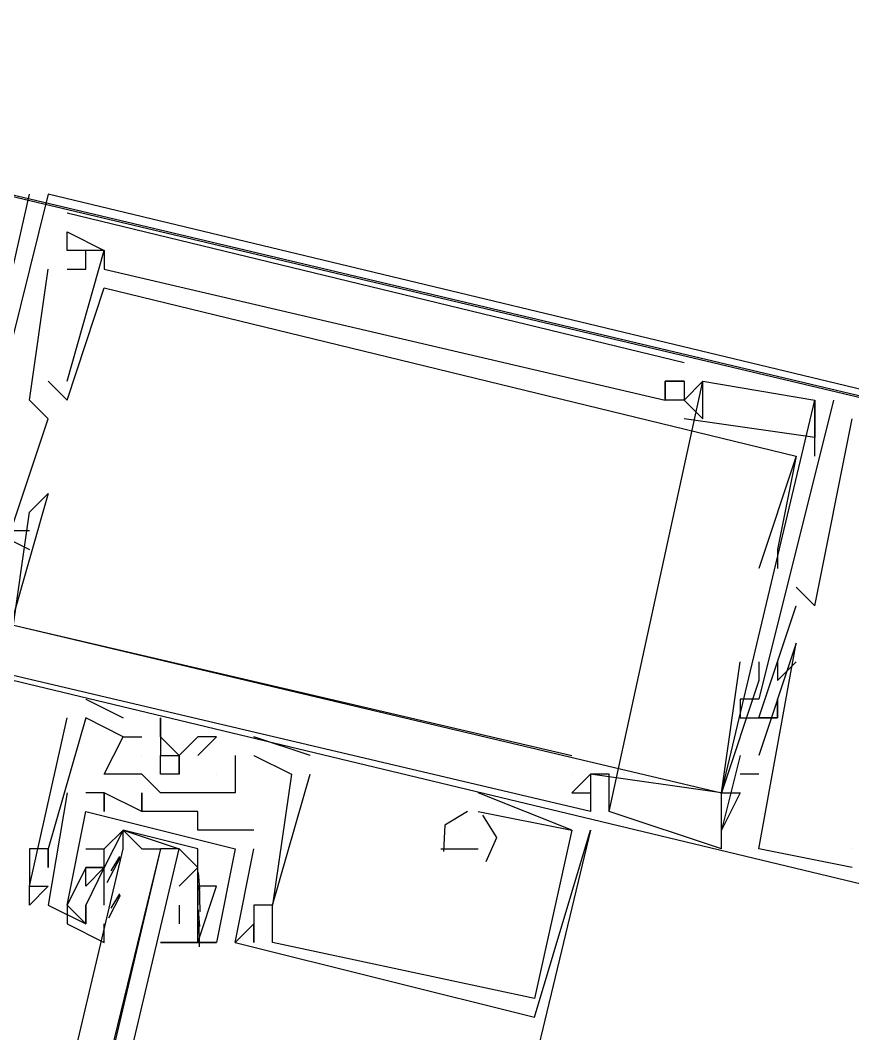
# Model space of a CAD drawing. Header units: feet. Extents: x -84 to 198, y -22 to 181.
# Drawn here: x 106.553 to 107.147, y 40.353 to 41.075 of the extents above; entities that cross this region are included whole.
import ezdxf

# ---------------------------------------------------------------- set-up
doc = ezdxf.new("R2010")
doc.units = ezdxf.units.FT
doc.layers.add('A-LINEA', color=7, linetype='CONTINUOUS')

msp = doc.modelspace()

# ---------------------------------------------------------------- linework, layer by layer
at = {"layer": 'A-LINEA'}
for p, q in [((97.7733, 43.0311), (110.3067, 40.0578)), ((97.7733, 43.0311), (114.3067, 39.1111)), ((106.4933, 40.6578), (106.56, 40.9511)), ((106.5733, 40.9511), (106.5733, 40.9511)), ((106.5733, 40.9511), (106.5733, 40.9511)), ((106.5733, 40.9511), (106.5733, 40.9511)), ((106.5867, 40.9378), (107.0267, 40.8311)), ((106.5867, 40.9378), (106.5867, 40.9378)), ((106.5867, 40.9378), (107.0267, 40.8311)), ((106.5867, 40.9378), (106.5867, 40.9378)), ((106.5867, 40.9378), (107.0267, 40.8311)), ((106.5867, 40.9378), (106.5867, 40.9378)), ((106.5867, 40.9244), (106.5867, 40.9244)), ((106.5867, 40.9244), (106.5867, 40.9244)), ((106.5867, 40.9244), (106.5867, 40.9244)), ((106.5867, 40.9244), (106.5867, 40.9244)), ((106.5867, 40.9244), (106.5867, 40.9244)), ((106.5867, 40.9244), (106.5867, 40.9244)), ((106.5867, 40.9111), (106.5867, 40.9111)), ((106.5867, 40.9111), (106.5867, 40.9111)), ((106.5867, 40.9111), (106.5867, 40.9111)), ((106.5867, 40.9111), (106.5867, 40.9111)), ((106.5867, 40.9111), (106.5867, 40.9111)), ((106.5867, 40.9111), (106.5867, 40.9111)), ((106.6, 40.9111), (106.6, 40.9111)), ((106.6, 40.9111), (106.6, 40.9111)), ((106.6, 40.9111), (106.6, 40.9111)), ((106.6133, 40.9111), (106.6133, 40.9111)), ((106.6133, 40.9111), (106.6133, 40.9111)), ((106.6133, 40.9111), (106.6133, 40.9111)), ((106.6133, 40.9111), (106.6133, 40.9111)), ((106.6133, 40.9111), (106.6133, 40.9111)), ((106.6133, 40.9111), (106.6133, 40.9111)), ((106.5733, 40.8978), (106.5733, 40.8978)), ((106.5733, 40.8978), (106.5733, 40.8978)), ((106.5733, 40.8978), (106.5733, 40.8978)), ((106.5867, 40.8978), (106.5867, 40.8978)), ((106.5867, 40.8978), (106.5867, 40.8978)), ((106.5867, 40.8978), (106.5867, 40.8978)), ((106.6, 40.8978), (106.6, 40.8978)), ((106.6, 40.8978), (106.6, 40.8978)), ((106.6, 40.8978), (106.6, 40.8978)), ((106.6133, 40.8978), (106.6133, 40.8978)), ((106.6133, 40.8978), (106.6133, 40.8978)), ((106.6133, 40.8978), (106.6133, 40.8978)), ((106.6133, 40.8844), (106.6133, 40.8844)), ((106.6133, 40.8844), (106.6133, 40.8844)), ((106.6133, 40.8844), (106.6133, 40.8844)), ((107.0267, 40.8311), (107.0267, 40.8311)), ((107.0267, 40.8311), (107.0267, 40.8311)), ((107.0267, 40.8311), (107.0267, 40.8311)), ((106.5733, 40.8178), (106.5733, 40.8178)), ((106.5733, 40.8178), (106.5733, 40.8178)), ((106.5733, 40.8178), (106.5733, 40.8178)), ((106.5867, 40.8178), (106.5867, 40.8178)), ((106.5867, 40.8178), (106.5867, 40.8178)), ((106.5867, 40.8178), (106.5867, 40.8178)), ((106.9733, 40.5111), (107.04, 40.8178)), ((106.9733, 40.5111), (107.04, 40.8178)), ((106.9733, 40.5111), (107.04, 40.8178)), ((107.0133, 40.8178), (107.0133, 40.8178)), ((107.0133, 40.8178), (107.0133, 40.8178)), ((107.0133, 40.8178), (107.0133, 40.8178)), ((107.0267, 40.8178), (107.0267, 40.8178)), ((107.0267, 40.8178), (107.0267, 40.8178)), ((107.0267, 40.8178), (107.0267, 40.8178)), ((107.0267, 40.8178), (107.0267, 40.8178)), ((107.0267, 40.8178), (107.0267, 40.8178)), ((107.0267, 40.8178), (107.0267, 40.8178)), ((107.04, 40.8178), (107.04, 40.8178)), ((107.04, 40.8178), (107.04, 40.8178)), ((107.04, 40.8178), (107.04, 40.8178)), ((107.04, 40.8178), (107.04, 40.8178)), ((107.04, 40.8178), (107.04, 40.8178)), ((107.04, 40.8178), (107.04, 40.8178)), ((106.56, 40.8044), (106.56, 40.8044)), ((106.56, 40.8044), (106.56, 40.8044)), ((106.56, 40.8044), (106.56, 40.8044)), ((106.5867, 40.8044), (106.5867, 40.8044)), ((106.5867, 40.8044), (106.5867, 40.8044)), ((106.5867, 40.8044), (106.5867, 40.8044)), ((107.0133, 40.8044), (107.0133, 40.8044)), ((107.0133, 40.8044), (107.0133, 40.8044)), ((107.0133, 40.8044), (107.0133, 40.8044)), ((107.0133, 40.8044), (107.0133, 40.8044)), ((107.0133, 40.8044), (107.0133, 40.8044)), ((107.0133, 40.8044), (107.0133, 40.8044)), ((107.0267, 40.8044), (107.0267, 40.8044)), ((107.0267, 40.8044), (107.0267, 40.8044)), ((107.0267, 40.8044), (107.0267, 40.8044)), ((107.0267, 40.8044), (107.0267, 40.8044)), ((107.0267, 40.8044), (107.0267, 40.8044)), ((107.0267, 40.8044), (107.0267, 40.8044)), ((107.12, 40.7644), (107.12, 40.8044)), ((107.12, 40.8044), (107.12, 40.8044)), ((107.12, 40.8044), (107.12, 40.8044)), ((107.12, 40.7644), (107.12, 40.8044)), ((107.12, 40.8044), (107.12, 40.8044)), ((107.12, 40.8044), (107.12, 40.8044)), ((107.12, 40.7644), (107.12, 40.8044)), ((107.12, 40.8044), (107.12, 40.8044)), ((107.12, 40.8044), (107.12, 40.8044)), ((107.1333, 40.8044), (107.1333, 40.8044)), ((107.1333, 40.8044), (107.1333, 40.8044)), ((107.1333, 40.8044), (107.1333, 40.8044)), ((106.5733, 40.7911), (106.5733, 40.7911)), ((106.5733, 40.7911), (106.5733, 40.7911)), ((106.5733, 40.7911), (106.5733, 40.7911)), ((107.0267, 40.7911), (107.0267, 40.7911)), ((107.0267, 40.7911), (107.0267, 40.7911)), ((107.0267, 40.7911), (107.0267, 40.7911)), ((107.04, 40.7911), (107.04, 40.7911)), ((107.04, 40.7911), (107.04, 40.7911)), ((107.04, 40.7911), (107.04, 40.7911)), ((107.1467, 40.7911), (107.1467, 40.7911)), ((107.1467, 40.7911), (107.1467, 40.7911)), ((107.1467, 40.7911), (107.1467, 40.7911)), ((107.12, 40.7778), (107.12, 40.7778)), ((107.12, 40.7778), (107.12, 40.7778)), ((107.12, 40.7778), (107.12, 40.7778)), ((107.1067, 40.7644), (107.1067, 40.7644)), ((107.1067, 40.7644), (107.1067, 40.7644)), ((107.1067, 40.7644), (107.1067, 40.7644)), ((107.1067, 40.7644), (107.1067, 40.7644)), ((107.1067, 40.7644), (107.1067, 40.7644)), ((107.1067, 40.7644), (107.1067, 40.7644)), ((107.12, 40.7644), (107.12, 40.7644)), ((107.12, 40.7644), (107.12, 40.7644)), ((107.12, 40.7644), (107.12, 40.7644)), ((106.5733, 40.7378), (106.5733, 40.7378)), ((106.5733, 40.7378), (106.5733, 40.7378)), ((106.5733, 40.7378), (106.5733, 40.7378)), ((106.56, 40.7244), (106.56, 40.7244)), ((106.56, 40.7244), (106.56, 40.7244)), ((106.56, 40.7244), (106.56, 40.7244)), ((106.56, 40.7111), (106.56, 40.7111)), ((106.56, 40.7111), (106.56, 40.7111)), ((106.56, 40.7111), (106.56, 40.7111)), ((106.56, 40.6978), (106.56, 40.6978)), ((106.56, 40.6978), (106.56, 40.6978)), ((106.56, 40.6978), (106.56, 40.6978)), ((107.0933, 40.6978), (107.0933, 40.6978)), ((107.0933, 40.6978), (107.0933, 40.6978)), ((107.0933, 40.6978), (107.0933, 40.6978)), ((107.08, 40.6844), (107.08, 40.6844)), ((107.08, 40.6844), (107.08, 40.6844)), ((107.08, 40.6844), (107.08, 40.6844)), ((107.0933, 40.6844), (107.0933, 40.6844)), ((107.0933, 40.6844), (107.0933, 40.6844)), ((107.0933, 40.6844), (107.0933, 40.6844)), ((107.1067, 40.6711), (107.1067, 40.6711)), ((107.1067, 40.6711), (107.1067, 40.6711)), ((107.1067, 40.6711), (107.1067, 40.6711)), ((107.0933, 40.6178), (107.1067, 40.6578)), ((107.0933, 40.6178), (107.1067, 40.6578)), ((107.0933, 40.6178), (107.1067, 40.6578)), ((107.1067, 40.6578), (107.1067, 40.6578)), ((107.1067, 40.6578), (107.1067, 40.6578)), ((107.1067, 40.6578), (107.1067, 40.6578)), ((107.12, 40.6578), (107.12, 40.6578)), ((107.12, 40.6578), (107.12, 40.6578)), ((107.12, 40.6578), (107.12, 40.6578)), ((107.1067, 40.6311), (107.1067, 40.6311)), ((107.1067, 40.6311), (107.1067, 40.6311)), ((107.1067, 40.6311), (107.1067, 40.6311)), ((107.0667, 40.6178), (107.0667, 40.6178)), ((107.0667, 40.6178), (107.0667, 40.6178)), ((107.0667, 40.6178), (107.0667, 40.6178)), ((107.08, 40.6178), (107.08, 40.6178)), ((107.08, 40.6178), (107.08, 40.6178)), ((107.08, 40.6178), (107.08, 40.6178)), ((107.0933, 40.6178), (107.0933, 40.6178)), ((107.0933, 40.6178), (107.0933, 40.6178)), ((107.0933, 40.6178), (107.0933, 40.6178)), ((107.0933, 40.6178), (107.0933, 40.6178)), ((107.0933, 40.6178), (107.0933, 40.6178)), ((107.0933, 40.6178), (107.0933, 40.6178)), ((107.1067, 40.6178), (107.1067, 40.6178)), ((107.1067, 40.6178), (107.1067, 40.6178)), ((107.1067, 40.6178), (107.1067, 40.6178)), ((107.08, 40.6044), (107.08, 40.6044)), ((107.08, 40.6044), (107.08, 40.6044)), ((107.08, 40.6044), (107.08, 40.6044)), ((107.0933, 40.6044), (107.0933, 40.6044)), ((107.0933, 40.6044), (107.0933, 40.6044)), ((107.0933, 40.6044), (107.0933, 40.6044)), ((106.6, 40.5911), (106.6, 40.5911)), ((106.6, 40.5911), (106.6, 40.5911)), ((106.6, 40.5911), (106.6, 40.5911)), ((107.0667, 40.5911), (107.0667, 40.5911)), ((107.0667, 40.5911), (107.0667, 40.5911)), ((107.0667, 40.5911), (107.0667, 40.5911)), ((107.08, 40.5911), (107.08, 40.5911)), ((107.08, 40.5911), (107.08, 40.5911)), ((107.08, 40.5911), (107.08, 40.5911)), ((107.0933, 40.5911), (107.0933, 40.5911)), ((107.0933, 40.5911), (107.0933, 40.5911)), ((107.0933, 40.5911), (107.0933, 40.5911)), ((106.5867, 40.5778), (106.5867, 40.5778)), ((106.5867, 40.5778), (106.5867, 40.5778)), ((106.5867, 40.5778), (106.5867, 40.5778)), ((106.6, 40.5778), (106.6, 40.5778)), ((106.6, 40.5778), (106.6, 40.5778)), ((106.6, 40.5778), (106.6, 40.5778)), ((106.6267, 40.5778), (106.6267, 40.5778)), ((106.6267, 40.5778), (106.6267, 40.5778)), ((106.6267, 40.5778), (106.6267, 40.5778)), ((106.6533, 40.5778), (106.6533, 40.5778)), ((106.6533, 40.5778), (106.6533, 40.5778)), ((106.6533, 40.5778), (106.6533, 40.5778)), ((107.0667, 40.5778), (107.0667, 40.5778)), ((107.0667, 40.5778), (107.0667, 40.5778)), ((107.0667, 40.5778), (107.0667, 40.5778)), ((107.08, 40.5778), (107.08, 40.5778)), ((107.08, 40.5778), (107.08, 40.5778)), ((107.08, 40.5778), (107.08, 40.5778)), ((107.08, 40.5778), (107.08, 40.5778)), ((107.08, 40.5778), (107.08, 40.5778)), ((107.08, 40.5778), (107.08, 40.5778)), ((107.0933, 40.5778), (107.0933, 40.5778)), ((107.0933, 40.5778), (107.0933, 40.5778)), ((107.0933, 40.5778), (107.0933, 40.5778)), ((107.0933, 40.5778), (107.0933, 40.5778)), ((107.0933, 40.5778), (107.0933, 40.5778)), ((107.0933, 40.5778), (107.0933, 40.5778)), ((106.6267, 40.5644), (106.64, 40.5644)), ((106.6267, 40.5644), (106.6267, 40.5644)), ((106.6267, 40.5644), (106.6267, 40.5644)), ((106.6267, 40.5644), (106.64, 40.5644)), ((106.6267, 40.5644), (106.6267, 40.5644)), ((106.6267, 40.5644), (106.6267, 40.5644)), ((106.6267, 40.5644), (106.64, 40.5644)), ((106.6267, 40.5644), (106.6267, 40.5644)), ((106.6267, 40.5644), (106.6267, 40.5644)), ((106.64, 40.5644), (106.64, 40.5644)), ((106.64, 40.5644), (106.64, 40.5644)), ((106.64, 40.5644), (106.64, 40.5644)), ((106.6533, 40.5644), (106.6533, 40.5644)), ((106.6533, 40.5644), (106.6533, 40.5644)), ((106.6533, 40.5644), (106.6533, 40.5644)), ((106.68, 40.5644), (106.68, 40.5644)), ((106.68, 40.5644), (106.68, 40.5644)), ((106.68, 40.5644), (106.68, 40.5644)), ((106.6933, 40.5644), (106.6933, 40.5644)), ((106.6933, 40.5644), (106.6933, 40.5644)), ((106.6933, 40.5644), (106.6933, 40.5644)), ((106.76, 40.5511), (106.72, 40.5644)), ((106.72, 40.5644), (106.72, 40.5644)), ((106.76, 40.5511), (106.72, 40.5644)), ((106.72, 40.5644), (106.72, 40.5644)), ((106.76, 40.5511), (106.72, 40.5644)), ((106.72, 40.5644), (106.72, 40.5644)), ((106.64, 40.5511), (106.64, 40.5511)), ((106.64, 40.5511), (106.64, 40.5511)), ((106.64, 40.5511), (106.64, 40.5511)), ((106.6533, 40.5511), (106.6533, 40.5511)), ((106.6533, 40.5511), (106.6533, 40.5511)), ((106.6533, 40.5511), (106.6533, 40.5511)), ((106.6667, 40.5511), (106.6667, 40.5511)), ((106.6667, 40.5511), (106.6667, 40.5511)), ((106.6667, 40.5511), (106.6667, 40.5511)), ((106.68, 40.5511), (106.68, 40.5511)), ((106.68, 40.5511), (106.68, 40.5511)), ((106.68, 40.5511), (106.68, 40.5511)), ((106.7067, 40.5511), (106.7067, 40.5511)), ((106.7067, 40.5511), (106.7067, 40.5511)), ((106.7067, 40.5511), (106.7067, 40.5511)), ((106.7067, 40.5511), (106.7067, 40.5511)), ((106.7067, 40.5511), (106.7067, 40.5511)), ((106.7067, 40.5511), (106.7067, 40.5511)), ((106.72, 40.5511), (106.72, 40.5511)), ((106.72, 40.5511), (106.72, 40.5511)), ((106.72, 40.5511), (106.72, 40.5511)), ((106.76, 40.5511), (106.76, 40.5511)), ((106.76, 40.5511), (106.76, 40.5511)), ((106.76, 40.5511), (106.76, 40.5511)), ((106.9467, 40.5511), (106.9467, 40.5511)), ((106.9467, 40.5511), (106.9467, 40.5511)), ((106.9467, 40.5511), (106.9467, 40.5511)), ((107.0667, 40.5511), (107.0533, 40.4978)), ((107.0667, 40.5511), (107.0533, 40.4978)), ((107.0667, 40.5511), (107.0533, 40.4978)), ((107.0667, 40.5511), (107.0667, 40.5511)), ((107.0667, 40.5511), (107.0667, 40.5511)), ((107.0667, 40.5511), (107.0667, 40.5511)), ((107.08, 40.5511), (107.08, 40.5511)), ((107.08, 40.5511), (107.08, 40.5511)), ((107.08, 40.5511), (107.08, 40.5511)), ((106.6133, 40.5378), (106.6133, 40.5378)), ((106.6133, 40.5378), (106.6133, 40.5378)), ((106.6133, 40.5378), (106.6133, 40.5378)), ((106.64, 40.5378), (106.64, 40.5378)), ((106.64, 40.5378), (106.64, 40.5378)), ((106.64, 40.5378), (106.64, 40.5378)), ((106.6667, 40.5378), (106.6667, 40.5378)), ((106.6667, 40.5378), (106.6667, 40.5378)), ((106.6667, 40.5378), (106.6667, 40.5378)), ((106.6933, 40.5378), (106.6933, 40.5378)), ((106.6933, 40.5378), (106.6933, 40.5378)), ((106.6933, 40.5378), (106.6933, 40.5378)), ((106.7067, 40.5378), (106.7067, 40.5378)), ((106.7067, 40.5378), (106.7067, 40.5378)), ((106.7067, 40.5378), (106.7067, 40.5378)), ((106.7467, 40.5378), (106.7467, 40.5378)), ((106.7467, 40.5378), (106.7467, 40.5378)), ((106.7467, 40.5378), (106.7467, 40.5378)), ((106.7467, 40.5378), (106.7467, 40.5378)), ((106.7467, 40.5378), (106.7467, 40.5378)), ((106.7467, 40.5378), (106.7467, 40.5378)), ((106.76, 40.5378), (106.76, 40.5378)), ((106.76, 40.5378), (106.76, 40.5378)), ((106.76, 40.5378), (106.76, 40.5378)), ((106.9467, 40.5378), (106.9467, 40.5378)), ((106.9467, 40.5378), (106.9467, 40.5378)), ((106.9467, 40.5378), (106.9467, 40.5378)), ((106.96, 40.5378), (106.96, 40.5378)), ((106.96, 40.5378), (106.96, 40.5378)), ((106.96, 40.5378), (106.96, 40.5378)), ((106.96, 40.5378), (106.96, 40.5378)), ((106.96, 40.5378), (106.96, 40.5378)), ((106.96, 40.5378), (106.96, 40.5378)), ((106.96, 40.5378), (106.96, 40.5378)), ((106.96, 40.5378), (106.96, 40.5378)), ((106.96, 40.5378), (106.96, 40.5378)), ((106.9733, 40.5378), (106.9733, 40.5378)), ((106.9733, 40.5378), (106.9733, 40.5378)), ((106.9733, 40.5378), (106.9733, 40.5378)), ((107.08, 40.5378), (107.0667, 40.5378)), ((107.0667, 40.5378), (107.0667, 40.5378)), ((107.08, 40.5378), (107.0667, 40.5378)), ((107.0667, 40.5378), (107.0667, 40.5378)), ((107.08, 40.5378), (107.0667, 40.5378)), ((107.0667, 40.5378), (107.0667, 40.5378)), ((107.08, 40.5378), (107.08, 40.5378)), ((107.08, 40.5378), (107.08, 40.5378)), ((107.08, 40.5378), (107.08, 40.5378)), ((106.5867, 40.5244), (106.5867, 40.5244)), ((106.5867, 40.5244), (106.5867, 40.5244)), ((106.6, 40.5244), (106.6, 40.5244)), ((106.6, 40.5244), (106.6, 40.5244)), ((106.6133, 40.5244), (106.6133, 40.5244)), ((106.6133, 40.5244), (106.6133, 40.5244)), ((106.6133, 40.5244), (106.6133, 40.5244)), ((106.6133, 40.5244), (106.6133, 40.5244)), ((106.64, 40.5244), (106.64, 40.5244)), ((106.64, 40.5244), (106.64, 40.5244)), ((106.6533, 40.5244), (106.6533, 40.5244)), ((106.6533, 40.5244), (106.6533, 40.5244)), ((106.6533, 40.5244), (106.6533, 40.5244)), ((106.6667, 40.5244), (106.6667, 40.5244)), ((106.6667, 40.5244), (106.6667, 40.5244)), ((106.6667, 40.5244), (106.6667, 40.5244)), ((106.68, 40.5244), (106.68, 40.5244)), ((106.68, 40.5244), (106.68, 40.5244)), ((106.68, 40.5244), (106.68, 40.5244)), ((106.6933, 40.5244), (106.6933, 40.5244)), ((106.6933, 40.5244), (106.6933, 40.5244)), ((106.6933, 40.5244), (106.6933, 40.5244)), ((106.7067, 40.5244), (106.7067, 40.5244)), ((106.7067, 40.5244), (106.7067, 40.5244)), ((106.7067, 40.5244), (106.7067, 40.5244)), ((106.9467, 40.4978), (106.88, 40.5244)), ((106.88, 40.5244), (106.88, 40.5244)), ((106.9467, 40.4978), (106.88, 40.5244)), ((106.88, 40.5244), (106.88, 40.5244)), ((106.9467, 40.4978), (106.88, 40.5244)), ((106.88, 40.5244), (106.88, 40.5244)), ((106.9467, 40.5244), (106.9467, 40.5244)), ((106.9467, 40.5244), (106.9467, 40.5244)), ((106.9467, 40.5244), (106.9467, 40.5244)), ((106.96, 40.5244), (106.96, 40.5244)), ((106.96, 40.5244), (106.96, 40.5244)), ((106.96, 40.5244), (106.96, 40.5244)), ((106.96, 40.5244), (106.96, 40.5244)), ((106.96, 40.5244), (106.96, 40.5244)), ((106.96, 40.5244), (106.96, 40.5244)), ((107.0533, 40.5244), (107.0533, 40.5244)), ((107.0533, 40.5244), (107.0533, 40.5244)), ((107.0533, 40.5244), (107.0533, 40.5244)), ((107.0533, 40.5244), (107.0533, 40.5244)), ((107.0533, 40.5244), (107.0533, 40.5244)), ((107.0533, 40.5244), (107.0533, 40.5244)), ((107.0533, 40.5244), (107.0533, 40.5244)), ((107.0533, 40.5244), (107.0533, 40.5244)), ((107.0533, 40.5244), (107.0533, 40.5244)), ((107.0667, 40.5244), (107.0667, 40.5244)), ((107.0667, 40.5244), (107.0667, 40.5244)), ((107.0667, 40.5244), (107.0667, 40.5244)), ((106.6, 40.5111), (106.6, 40.5111)), ((106.6, 40.5111), (106.6, 40.5111)), ((106.6133, 40.5111), (106.6133, 40.5111)), ((106.6133, 40.5111), (106.6133, 40.5111)), ((106.64, 40.5111), (106.64, 40.5111)), ((106.64, 40.5111), (106.64, 40.5111)), ((106.64, 40.5111), (106.64, 40.5111)), ((106.64, 40.5111), (106.64, 40.5111)), ((106.6667, 40.5111), (106.6667, 40.5111)), ((106.6667, 40.5111), (106.6667, 40.5111)), ((106.68, 40.5111), (106.68, 40.5111)), ((106.68, 40.5111), (106.68, 40.5111)), ((106.8667, 40.5111), (106.8667, 40.5111)), ((106.8667, 40.5111), (106.8667, 40.5111)), ((106.8667, 40.5111), (106.8667, 40.5111)), ((106.8667, 40.5111), (106.8667, 40.5111)), ((106.8667, 40.5111), (106.8667, 40.5111)), ((106.8667, 40.5111), (106.8667, 40.5111)), ((106.88, 40.5111), (106.88, 40.5111)), ((106.88, 40.5111), (106.88, 40.5111)), ((106.88, 40.5111), (106.88, 40.5111)), ((106.88, 40.5111), (106.88, 40.5111)), ((106.88, 40.5111), (106.88, 40.5111)), ((106.88, 40.5111), (106.88, 40.5111)), ((106.96, 40.5111), (106.96, 40.5111)), ((106.96, 40.5111), (106.96, 40.5111)), ((106.96, 40.5111), (106.96, 40.5111)), ((106.9733, 40.5111), (106.9733, 40.5111)), ((106.9733, 40.5111), (106.9733, 40.5111)), ((106.9733, 40.5111), (106.9733, 40.5111)), ((106.68, 40.4978), (106.68, 40.4978)), ((106.68, 40.4978), (106.68, 40.4978)), ((106.6933, 40.4978), (106.6933, 40.4978)), ((106.6933, 40.4978), (106.6933, 40.4978)), ((106.72, 40.4978), (106.72, 40.4978)), ((106.72, 40.4978), (106.72, 40.4978)), ((106.8667, 40.4978), (106.8667, 40.4978)), ((106.8667, 40.4978), (106.8667, 40.4978)), ((106.8667, 40.4978), (106.8667, 40.4978)), ((106.92, 40.3644), (106.96, 40.4978)), ((106.92, 40.3644), (106.96, 40.4978)), ((106.92, 40.3644), (106.96, 40.4978)), ((106.9467, 40.4978), (106.9467, 40.4978)), ((106.9467, 40.4978), (106.9467, 40.4978)), ((106.9467, 40.4978), (106.9467, 40.4978)), ((106.9467, 40.4978), (106.9467, 40.4978)), ((106.9467, 40.4978), (106.9467, 40.4978)), ((106.9467, 40.4978), (106.9467, 40.4978)), ((106.96, 40.4978), (106.96, 40.4978)), ((106.96, 40.4978), (106.96, 40.4978)), ((106.96, 40.4978), (106.96, 40.4978)), ((107.0533, 40.4844), (107.0533, 40.4978)), ((107.0533, 40.4978), (107.0533, 40.4978)), ((107.0533, 40.4978), (107.0533, 40.4978)), ((107.0533, 40.4844), (107.0533, 40.4978)), ((107.0533, 40.4978), (107.0533, 40.4978)), ((107.0533, 40.4978), (107.0533, 40.4978)), ((107.0533, 40.4844), (107.0533, 40.4978)), ((107.0533, 40.4978), (107.0533, 40.4978)), ((107.0533, 40.4978), (107.0533, 40.4978)), ((106.56, 40.4844), (106.56, 40.4844)), ((106.56, 40.4844), (106.56, 40.4844)), ((106.56, 40.4844), (106.56, 40.4844)), ((106.5733, 40.4844), (106.5733, 40.4844)), ((106.5733, 40.4844), (106.5733, 40.4844)), ((106.5733, 40.4844), (106.5733, 40.4844)), ((106.5733, 40.4844), (106.5733, 40.4844)), ((106.5733, 40.4844), (106.5733, 40.4844)), ((106.5733, 40.4844), (106.5733, 40.4844)), ((106.6, 40.4844), (106.6133, 40.4844)), ((106.6, 40.4844), (106.6, 40.4844)), ((106.6, 40.4844), (106.6133, 40.4844)), ((106.6, 40.4844), (106.6, 40.4844)), ((106.6133, 40.4844), (106.6133, 40.4844)), ((106.6133, 40.4844), (106.6133, 40.4844)), ((106.6267, 40.4844), (106.6267, 40.4844)), ((106.64, 40.4844), (106.6533, 40.4844)), ((106.6667, 40.4844), (106.6667, 40.4844)), ((106.7067, 40.4178), (106.72, 40.4844)), ((106.7067, 40.4844), (106.7067, 40.4844)), ((106.7067, 40.4844), (106.7067, 40.4844)), ((106.7067, 40.4178), (106.72, 40.4844)), ((106.7067, 40.4844), (106.7067, 40.4844)), ((106.7067, 40.4844), (106.7067, 40.4844)), ((106.72, 40.4844), (106.72, 40.4844)), ((106.72, 40.4844), (106.72, 40.4844)), ((106.8533, 40.4844), (106.8667, 40.4844)), ((106.8533, 40.4844), (106.8533, 40.4844)), ((106.8533, 40.4844), (106.8667, 40.4844)), ((106.8533, 40.4844), (106.8533, 40.4844)), ((106.8533, 40.4844), (106.8667, 40.4844)), ((106.8533, 40.4844), (106.8533, 40.4844)), ((106.8667, 40.4844), (106.88, 40.4844)), ((106.8667, 40.4844), (106.8667, 40.4844)), ((106.8667, 40.4844), (106.88, 40.4844)), ((106.8667, 40.4844), (106.8667, 40.4844)), ((106.8667, 40.4844), (106.88, 40.4844)), ((106.8667, 40.4844), (106.8667, 40.4844)), ((106.88, 40.4844), (106.88, 40.4844)), ((106.88, 40.4844), (106.88, 40.4844)), ((106.88, 40.4844), (106.88, 40.4844)), ((107.0533, 40.4844), (107.0533, 40.4844)), ((107.0533, 40.4844), (107.0533, 40.4844)), ((107.0533, 40.4844), (107.0533, 40.4844)), ((107.08, 40.4844), (107.08, 40.4844)), ((107.08, 40.4844), (107.08, 40.4844)), ((107.08, 40.4844), (107.08, 40.4844)), ((107.1467, 40.4844), (107.1467, 40.4844)), ((107.1467, 40.4844), (107.1467, 40.4844)), ((107.1467, 40.4844), (107.1467, 40.4844)), ((106.6153, 40.4606), (106.6249, 40.4785)), ((106.6182, 40.4689), (106.6244, 40.479)), ((106.5733, 40.4711), (106.5733, 40.4711)), ((106.5733, 40.4711), (106.5733, 40.4711)), ((106.5733, 40.4711), (106.5733, 40.4711)), ((106.6, 40.4711), (106.6, 40.4711)), ((106.6, 40.4711), (106.6, 40.4711)), ((106.6, 40.4711), (106.6, 40.4711)), ((106.6, 40.4711), (106.6, 40.4711)), ((106.6, 40.4711), (106.6, 40.4711)), ((106.6, 40.4711), (106.6, 40.4711)), ((106.6133, 40.4711), (106.6133, 40.4711)), ((106.6133, 40.4711), (106.6133, 40.4711)), ((106.6133, 40.4711), (106.6133, 40.4711)), ((106.6133, 40.4711), (106.6133, 40.4711)), ((106.6667, 40.4711), (106.6667, 40.4711)), ((107.1467, 40.4711), (107.1467, 40.4711)), ((107.1467, 40.4711), (107.1467, 40.4711)), ((107.1467, 40.4711), (107.1467, 40.4711)), ((106.6801, 40.4676), (106.6812, 40.4557)), ((106.56, 40.4578), (106.56, 40.4578)), ((106.56, 40.4578), (106.56, 40.4578)), ((106.56, 40.4578), (106.56, 40.4578)), ((106.56, 40.4578), (106.56, 40.4578)), ((106.56, 40.4578), (106.56, 40.4578)), ((106.56, 40.4578), (106.56, 40.4578)), ((106.5733, 40.4578), (106.5733, 40.4578)), ((106.5733, 40.4578), (106.5733, 40.4578)), ((106.5733, 40.4578), (106.5733, 40.4578)), ((106.6, 40.4578), (106.6, 40.4578)), ((106.6, 40.4578), (106.6, 40.4578)), ((106.6133, 40.4578), (106.6133, 40.4578)), ((106.6133, 40.4578), (106.6133, 40.4578)), ((106.6133, 40.4444), (106.6133, 40.4578)), ((106.6133, 40.4578), (106.6133, 40.4578)), ((106.68, 40.4578), (106.68, 40.4578)), ((106.68, 40.4578), (106.68, 40.4578)), ((106.6809, 40.4601), (106.6814, 40.4397)), ((106.6933, 40.4578), (106.6933, 40.4578)), ((106.6933, 40.4578), (106.6933, 40.4578)), ((106.6164, 40.4352), (106.6248, 40.4514)), ((106.6182, 40.4422), (106.6244, 40.4524)), ((106.56, 40.4444), (106.56, 40.4444)), ((106.56, 40.4444), (106.56, 40.4444)), ((106.56, 40.4444), (106.56, 40.4444)), ((106.5733, 40.4444), (106.5733, 40.4444)), ((106.5733, 40.4444), (106.5733, 40.4444)), ((106.5867, 40.4444), (106.5867, 40.4444)), ((106.5867, 40.4444), (106.5867, 40.4444)), ((106.6, 40.4444), (106.6, 40.4444)), ((106.6, 40.4444), (106.6, 40.4444)), ((106.6133, 40.4444), (106.6133, 40.4444)), ((106.6133, 40.4444), (106.6133, 40.4444)), ((106.6667, 40.4444), (106.6667, 40.4311)), ((106.6667, 40.4444), (106.6667, 40.4444)), ((106.68, 40.4444), (106.68, 40.4444)), ((106.68, 40.4444), (106.68, 40.4444)), ((106.6801, 40.4409), (106.6812, 40.4291)), ((106.72, 40.4444), (106.72, 40.4444)), ((106.72, 40.4444), (106.72, 40.4444)), ((106.72, 40.4444), (106.72, 40.4444)), ((106.7333, 40.4444), (106.7333, 40.4444)), ((106.7333, 40.4444), (106.7333, 40.4444)), ((106.7333, 40.4444), (106.7333, 40.4444)), ((106.7333, 40.4444), (106.7333, 40.4444)), ((106.7333, 40.4444), (106.7333, 40.4444)), ((106.7333, 40.4444), (106.7333, 40.4444)), ((106.6, 40.4311), (106.6, 40.4311)), ((106.6, 40.4311), (106.6, 40.4311)), ((106.6667, 40.4311), (106.6667, 40.4311)), ((106.6667, 40.4311), (106.6667, 40.4311)), ((106.6667, 40.4311), (106.6667, 40.4311)), ((106.6808, 40.4329), (106.681, 40.4146)), ((106.72, 40.4311), (106.72, 40.4311)), ((106.72, 40.4311), (106.72, 40.4311)), ((106.72, 40.4311), (106.72, 40.4311)), ((106.6667, 40.4178), (106.6933, 40.4178)), ((106.6667, 40.4178), (106.6667, 40.4178)), ((106.6667, 40.4178), (106.6933, 40.4178)), ((106.6667, 40.4178), (106.6667, 40.4178)), ((106.68, 40.4178), (106.68, 40.4178)), ((106.68, 40.4178), (106.68, 40.4178)), ((106.6933, 40.4178), (106.6933, 40.4178)), ((106.6933, 40.4178), (106.6933, 40.4178)), ((106.6933, 40.4178), (106.6933, 40.4178)), ((106.6933, 40.4178), (106.6933, 40.4178)), ((106.7067, 40.4178), (106.7067, 40.4178)), ((106.7067, 40.4178), (106.7067, 40.4178)), ((106.7067, 40.4178), (106.7067, 40.4178)), ((106.7067, 40.4178), (106.7067, 40.4178)), ((106.7067, 40.4178), (106.7067, 40.4178)), ((106.72, 40.4178), (106.72, 40.4178)), ((106.72, 40.4178), (106.72, 40.4178)), ((106.72, 40.4178), (106.72, 40.4178)), ((106.7333, 40.4178), (106.7333, 40.4178)), ((106.7333, 40.4178), (106.7333, 40.4178)), ((106.7333, 40.4178), (106.7333, 40.4178)), ((106.92, 40.3778), (106.92, 40.3778)), ((106.92, 40.3778), (106.92, 40.3778)), ((106.92, 40.3778), (106.92, 40.3778)), ((106.92, 40.3644), (106.92, 40.3644)), ((106.92, 40.3644), (106.92, 40.3644)), ((106.92, 40.3644), (106.92, 40.3644))]:
    msp.add_line(p, q, dxfattribs=at)
for points in [[(107.24, 40.7778), (107.24, 40.7911), (106.5733, 40.9511), (106.5333, 40.7911), (106.5467, 40.7911), (106.5333, 40.7111), (106.56, 40.6978)], [(107.24, 40.7778), (107.24, 40.7911), (106.5733, 40.9511), (106.5333, 40.7911), (106.5467, 40.7911), (106.5333, 40.7111), (106.56, 40.6978)], [(107.24, 40.7778), (107.24, 40.7911), (106.5733, 40.9511), (106.5333, 40.7911), (106.5467, 40.7911), (106.5333, 40.7111), (106.56, 40.6978)], [(106.5867, 40.8178), (106.6133, 40.9111), (106.5867, 40.9111), (106.5867, 40.9244), (106.6133, 40.9111), (106.6133, 40.8978), (107.0133, 40.8044), (107.0133, 40.8178), (107.0267, 40.8178), (107.0267, 40.8044), (107.0133, 40.8044)], [(106.5867, 40.8978), (106.6, 40.8978), (106.6, 40.9111), (106.5867, 40.9111), (106.5867, 40.9244)], [(106.5867, 40.8178), (106.6133, 40.9111), (106.5867, 40.9111), (106.5867, 40.9244), (106.6133, 40.9111), (106.6133, 40.8978), (107.0133, 40.8044), (107.0133, 40.8178), (107.0267, 40.8178), (107.0267, 40.8044), (107.0133, 40.8044)], [(106.5867, 40.8978), (106.6, 40.8978), (106.6, 40.9111), (106.5867, 40.9111), (106.5867, 40.9244)], [(106.5867, 40.8178), (106.6133, 40.9111), (106.5867, 40.9111), (106.5867, 40.9244), (106.6133, 40.9111), (106.6133, 40.8978), (107.0133, 40.8044), (107.0133, 40.8178), (107.0267, 40.8178), (107.0267, 40.8044), (107.0133, 40.8044)], [(106.5867, 40.8978), (106.6, 40.8978), (106.6, 40.9111), (106.5867, 40.9111), (106.5867, 40.9244)], [(106.56, 40.7111), (106.5467, 40.7111), (106.5733, 40.7911), (106.56, 40.8044), (106.5733, 40.8978)], [(106.56, 40.7111), (106.5467, 40.7111), (106.5733, 40.7911), (106.56, 40.8044), (106.5733, 40.8978)], [(106.56, 40.7111), (106.5467, 40.7111), (106.5733, 40.7911), (106.56, 40.8044), (106.5733, 40.8978)], [(106.5733, 40.8178), (106.5867, 40.8044), (106.6133, 40.8844), (107.1067, 40.7644), (107.08, 40.6844)], [(106.5733, 40.8178), (106.5867, 40.8044), (106.6133, 40.8844), (107.1067, 40.7644), (107.08, 40.6844)], [(106.5733, 40.8178), (106.5867, 40.8044), (106.6133, 40.8844), (107.1067, 40.7644), (107.08, 40.6844)], [(107.0267, 40.8178), (107.0133, 40.8178), (107.0133, 40.8178), (107.0133, 40.8044)], [(107.0267, 40.8178), (107.0133, 40.8178), (107.0133, 40.8178), (107.0133, 40.8044)], [(107.0267, 40.8178), (107.0133, 40.8178), (107.0133, 40.8178), (107.0133, 40.8044)], [(107.04, 40.8178), (107.0267, 40.8044), (107.04, 40.7911), (107.04, 40.8178), (107.12, 40.8044)], [(107.04, 40.8178), (107.0267, 40.8044), (107.04, 40.7911), (107.04, 40.8178), (107.12, 40.8044)], [(107.04, 40.8178), (107.0267, 40.8044), (107.04, 40.7911), (107.04, 40.8178), (107.12, 40.8044)], [(107.12, 40.8044), (107.12, 40.7778), (107.0267, 40.7911)], [(107.12, 40.8044), (107.12, 40.7778), (107.0267, 40.7911)], [(107.12, 40.8044), (107.12, 40.7778), (107.0267, 40.7911)], [(107.08, 40.6178), (107.08, 40.6044), (107.0533, 40.5244), (107.0667, 40.5244), (107.0533, 40.4978), (107.0533, 40.5244), (107.12, 40.8044)], [(107.08, 40.6178), (107.08, 40.6044), (107.0533, 40.5244), (107.0667, 40.5244), (107.0533, 40.4978), (107.0533, 40.5244), (107.12, 40.8044)], [(107.08, 40.6178), (107.08, 40.6044), (107.0533, 40.5244), (107.0667, 40.5244), (107.0533, 40.4978), (107.0533, 40.5244), (107.12, 40.8044)], [(107.1333, 40.8044), (107.08, 40.5911), (107.0667, 40.5911), (107.0667, 40.5778)], [(107.1333, 40.8044), (107.08, 40.5911), (107.0667, 40.5911), (107.0667, 40.5778)], [(107.1333, 40.8044), (107.08, 40.5911), (107.0667, 40.5911), (107.0667, 40.5778)], [(107.1067, 40.6711), (107.12, 40.6578), (107.1467, 40.7911)], [(107.1067, 40.6711), (107.12, 40.6578), (107.1467, 40.7911)], [(107.1067, 40.6711), (107.12, 40.6578), (107.1467, 40.7911)], [(106.5467, 40.7511), (106.5467, 40.7644), (106.52, 40.7644), (106.4933, 40.6178), (107.16, 40.4578)], [(106.5467, 40.7511), (106.5467, 40.7644), (106.52, 40.7644), (106.4933, 40.6178), (107.16, 40.4578)], [(106.5467, 40.7511), (106.5467, 40.7644), (106.52, 40.7644), (106.4933, 40.6178), (107.16, 40.4578)], [(107.1067, 40.7644), (107.0933, 40.6978), (107.0933, 40.6844), (107.0933, 40.6844)], [(107.1067, 40.7644), (107.0933, 40.6978), (107.0933, 40.6844), (107.0933, 40.6844)], [(107.1067, 40.7644), (107.0933, 40.6978), (107.0933, 40.6844), (107.0933, 40.6844)], [(106.5067, 40.6178), (106.52, 40.6311), (106.5467, 40.6311), (106.56, 40.7244), (106.5733, 40.7378), (106.5467, 40.6444), (107.0533, 40.5244), (107.0667, 40.6178), (107.0667, 40.6178)], [(106.5067, 40.6178), (106.52, 40.6311), (106.5467, 40.6311), (106.56, 40.7244), (106.5733, 40.7378), (106.5467, 40.6444), (107.0533, 40.5244), (107.0667, 40.6178), (107.0667, 40.6178)], [(106.5067, 40.6178), (106.52, 40.6311), (106.5467, 40.6311), (106.56, 40.7244), (106.5733, 40.7378), (106.5467, 40.6444), (107.0533, 40.5244), (107.0667, 40.6178), (107.0667, 40.6178)], [(106.52, 40.6178), (106.52, 40.6311), (106.5467, 40.6178), (106.5467, 40.6444), (106.9467, 40.5511)], [(106.52, 40.6178), (106.52, 40.6311), (106.5467, 40.6178), (106.5467, 40.6444), (106.9467, 40.5511)], [(106.52, 40.6178), (106.52, 40.6311), (106.5467, 40.6178), (106.5467, 40.6444), (106.9467, 40.5511)], [(107.1467, 40.4711), (107.08, 40.4844), (107.1067, 40.6311), (107.08, 40.5511)], [(107.1467, 40.4711), (107.08, 40.4844), (107.1067, 40.6311), (107.08, 40.5511)], [(107.1467, 40.4711), (107.08, 40.4844), (107.1067, 40.6311), (107.08, 40.5511)], [(107.0533, 40.4844), (106.9733, 40.5111), (106.9733, 40.5378), (106.96, 40.5378), (106.96, 40.5244), (106.96, 40.5111), (106.5067, 40.6178)], [(107.0533, 40.4844), (106.9733, 40.5111), (106.9733, 40.5378), (106.96, 40.5378), (106.96, 40.5244), (106.96, 40.5111), (106.5067, 40.6178)], [(107.0533, 40.4844), (106.9733, 40.5111), (106.9733, 40.5378), (106.96, 40.5378), (106.96, 40.5244), (106.96, 40.5111), (106.5067, 40.6178)], [(107.0667, 40.5778), (107.0933, 40.5778), (107.0933, 40.5911), (107.0933, 40.5778), (107.08, 40.5778), (107.0933, 40.6178), (107.0933, 40.6044), (107.1067, 40.6178)], [(107.0667, 40.5778), (107.0933, 40.5778), (107.0933, 40.5911), (107.0933, 40.5778), (107.08, 40.5778), (107.0933, 40.6178), (107.0933, 40.6044), (107.1067, 40.6178)], [(107.0667, 40.5778), (107.0933, 40.5778), (107.0933, 40.5911), (107.0933, 40.5778), (107.08, 40.5778), (107.0933, 40.6178), (107.0933, 40.6044), (107.1067, 40.6178)], [(106.6, 40.5911), (106.6267, 40.5778), (106.6267, 40.5778)], [(106.6, 40.5911), (106.6267, 40.5778), (106.6267, 40.5778)], [(106.6, 40.5911), (106.6267, 40.5778), (106.6267, 40.5778)], [(106.7067, 40.5511), (106.7067, 40.5244), (106.6933, 40.5244), (106.68, 40.5244), (106.6667, 40.5244), (106.6533, 40.5244), (106.64, 40.5378), (106.6133, 40.5378), (106.6267, 40.5644), (106.6, 40.5778), (106.5733, 40.4844), (106.5733, 40.4711), (106.5733, 40.4844), (106.56, 40.4844), (106.56, 40.4578), (106.5733, 40.4578), (106.56, 40.4444), (106.56, 40.4578), (106.5867, 40.5778), (106.5867, 40.5778)], [(106.7067, 40.5511), (106.7067, 40.5244), (106.6933, 40.5244), (106.68, 40.5244), (106.6667, 40.5244), (106.6533, 40.5244), (106.64, 40.5378), (106.6133, 40.5378), (106.6267, 40.5644), (106.6, 40.5778), (106.5733, 40.4844), (106.5733, 40.4711), (106.5733, 40.4844), (106.56, 40.4844), (106.56, 40.4578), (106.5733, 40.4578), (106.56, 40.4444), (106.56, 40.4578), (106.5867, 40.5778), (106.5867, 40.5778)], [(106.7067, 40.5511), (106.7067, 40.5244), (106.6933, 40.5244), (106.68, 40.5244), (106.6667, 40.5244), (106.6533, 40.5244), (106.64, 40.5378), (106.6133, 40.5378), (106.6267, 40.5644), (106.6, 40.5778), (106.5733, 40.4844), (106.5733, 40.4711), (106.5733, 40.4844), (106.56, 40.4844), (106.56, 40.4578), (106.5733, 40.4578), (106.56, 40.4444), (106.56, 40.4578), (106.5867, 40.5778), (106.5867, 40.5778)], [(106.6667, 40.5511), (106.6533, 40.5644), (106.6533, 40.5778), (106.6533, 40.5511)], [(106.6667, 40.5511), (106.6533, 40.5644), (106.6533, 40.5778), (106.6533, 40.5511)], [(106.6667, 40.5511), (106.6533, 40.5644), (106.6533, 40.5778), (106.6533, 40.5511)], [(106.68, 40.5511), (106.6933, 40.5644), (106.68, 40.5644), (106.6667, 40.5511)], [(106.68, 40.5511), (106.6933, 40.5644), (106.68, 40.5644), (106.6667, 40.5511)], [(106.68, 40.5511), (106.6933, 40.5644), (106.68, 40.5644), (106.6667, 40.5511)], [(106.6667, 40.5378), (106.6533, 40.5378), (106.6533, 40.5511), (106.6667, 40.5511), (106.6667, 40.5378), (106.6667, 40.5511), (106.6667, 40.5378), (106.6667, 40.5511), (106.6667, 40.5378)], [(106.6667, 40.5378), (106.6533, 40.5378), (106.6533, 40.5511), (106.6667, 40.5511), (106.6667, 40.5378), (106.6667, 40.5511), (106.6667, 40.5378), (106.6667, 40.5511), (106.6667, 40.5378)], [(106.6667, 40.5378), (106.6533, 40.5378), (106.6533, 40.5511), (106.6667, 40.5511), (106.6667, 40.5378), (106.6667, 40.5511), (106.6667, 40.5378), (106.6667, 40.5511), (106.6667, 40.5378)], [(106.7067, 40.5511), (106.7067, 40.5511), (106.7067, 40.5378)], [(106.72, 40.5511), (106.7467, 40.5378), (106.7333, 40.4444), (106.72, 40.4444), (106.72, 40.4178), (106.72, 40.4311), (106.7067, 40.4178), (106.92, 40.3644)], [(106.7067, 40.5511), (106.7067, 40.5511), (106.7067, 40.5378)], [(106.72, 40.5511), (106.7467, 40.5378), (106.7333, 40.4444), (106.72, 40.4444), (106.72, 40.4178), (106.72, 40.4311), (106.7067, 40.4178), (106.92, 40.3644)], [(106.7067, 40.5511), (106.7067, 40.5511), (106.7067, 40.5378)], [(106.72, 40.5511), (106.7467, 40.5378), (106.7333, 40.4444), (106.72, 40.4444), (106.72, 40.4178), (106.72, 40.4311), (106.7067, 40.4178), (106.92, 40.3644)], [(106.88, 40.5111), (106.9467, 40.4978), (106.92, 40.3778), (106.7333, 40.4178), (106.7333, 40.4444), (106.7333, 40.4444), (106.76, 40.5378)], [(106.88, 40.5111), (106.9467, 40.4978), (106.92, 40.3778), (106.7333, 40.4178), (106.7333, 40.4444), (106.7333, 40.4444), (106.76, 40.5378)], [(106.88, 40.5111), (106.9467, 40.4978), (106.92, 40.3778), (106.7333, 40.4178), (106.7333, 40.4444), (106.7333, 40.4444), (106.76, 40.5378)], [(107.0533, 40.5244), (106.96, 40.5378), (106.9467, 40.5244), (106.96, 40.5244)], [(107.0533, 40.5244), (106.96, 40.5378), (106.9467, 40.5244), (106.96, 40.5244)], [(107.0533, 40.5244), (106.96, 40.5378), (106.9467, 40.5244), (106.96, 40.5244)], [(106.5867, 40.5244), (106.5733, 40.4444), (106.6, 40.4311), (106.6, 40.4444)], [(106.5867, 40.5244), (106.5733, 40.4444), (106.6, 40.4311), (106.6, 40.4444)], [(106.72, 40.4978), (106.6933, 40.4978), (106.68, 40.4978), (106.68, 40.5111), (106.6667, 40.5111), (106.64, 40.5111), (106.64, 40.5244), (106.64, 40.5111), (106.6133, 40.5244), (106.6133, 40.5111), (106.6133, 40.5244), (106.6, 40.5244)], [(106.72, 40.4978), (106.6933, 40.4978), (106.68, 40.4978), (106.68, 40.5111), (106.6667, 40.5111), (106.64, 40.5111), (106.64, 40.5244), (106.64, 40.5111), (106.6133, 40.5244), (106.6133, 40.5111), (106.6133, 40.5244), (106.6, 40.5244)], [(106.6, 40.4711), (106.5867, 40.4444), (106.6, 40.5111)], [(106.6, 40.4711), (106.5867, 40.4444), (106.6, 40.5111)], [(106.6, 40.5111), (106.7067, 40.4844), (106.6933, 40.4178), (106.68, 40.4178), (106.6933, 40.4578), (106.68, 40.4578), (106.68, 40.4444)], [(106.6, 40.5111), (106.7067, 40.4844), (106.6933, 40.4178), (106.68, 40.4178), (106.6933, 40.4578), (106.68, 40.4578), (106.68, 40.4444)], [(106.8723, 40.5111), (106.8562, 40.5014), (106.8552, 40.4826)], [(106.8723, 40.5111), (106.8562, 40.5014), (106.8552, 40.4826)], [(106.8723, 40.5111), (106.8562, 40.5014), (106.8552, 40.4826)], [(106.8857, 40.4754), (106.8933, 40.4926), (106.8832, 40.5085)], [(106.8857, 40.4754), (106.8933, 40.4926), (106.8832, 40.5085)], [(106.8857, 40.4754), (106.8933, 40.4926), (106.8832, 40.5085)], [(106.96, 40.4978), (106.5333, 38.7244), (106.1467, 37.0844)], [(106.2267, 38.7911), (106.6267, 40.4844), (106.6267, 40.4978), (106.64, 40.4844), (106.6533, 40.4844), (106.24, 38.7911)], [(106.68, 40.4844), (106.6267, 40.4978), (106.6133, 40.4711), (106.6, 40.4711), (106.6133, 40.4711), (106.6, 40.4444), (106.6, 40.4311), (106.5867, 40.4444), (106.5867, 40.4311), (106.6133, 40.4178), (106.6133, 40.4311)], [(106.6133, 40.4711), (106.6133, 40.4844), (106.6267, 40.4978), (106.6667, 40.4844), (106.68, 40.4711), (106.6667, 40.4578)], [(106.2667, 38.7911), (106.6667, 40.4844), (106.6533, 40.4844), (106.2533, 38.7911)], [(106.6667, 40.4178), (106.6533, 40.4178), (106.68, 40.4178), (106.6667, 40.4178), (106.68, 40.4178), (106.68, 40.4311), (106.68, 40.4444), (106.68, 40.4578), (106.68, 40.4844)], [(106.6133, 40.4578), (106.6133, 40.4711), (106.6, 40.4578), (106.6, 40.4711), (106.6133, 40.4711)], [(106.6133, 40.4578), (106.6133, 40.4711), (106.6, 40.4578), (106.6, 40.4711), (106.6133, 40.4711)]]:
    msp.add_lwpolyline(points, dxfattribs=at)

doc.saveas('drawing.dxf')
